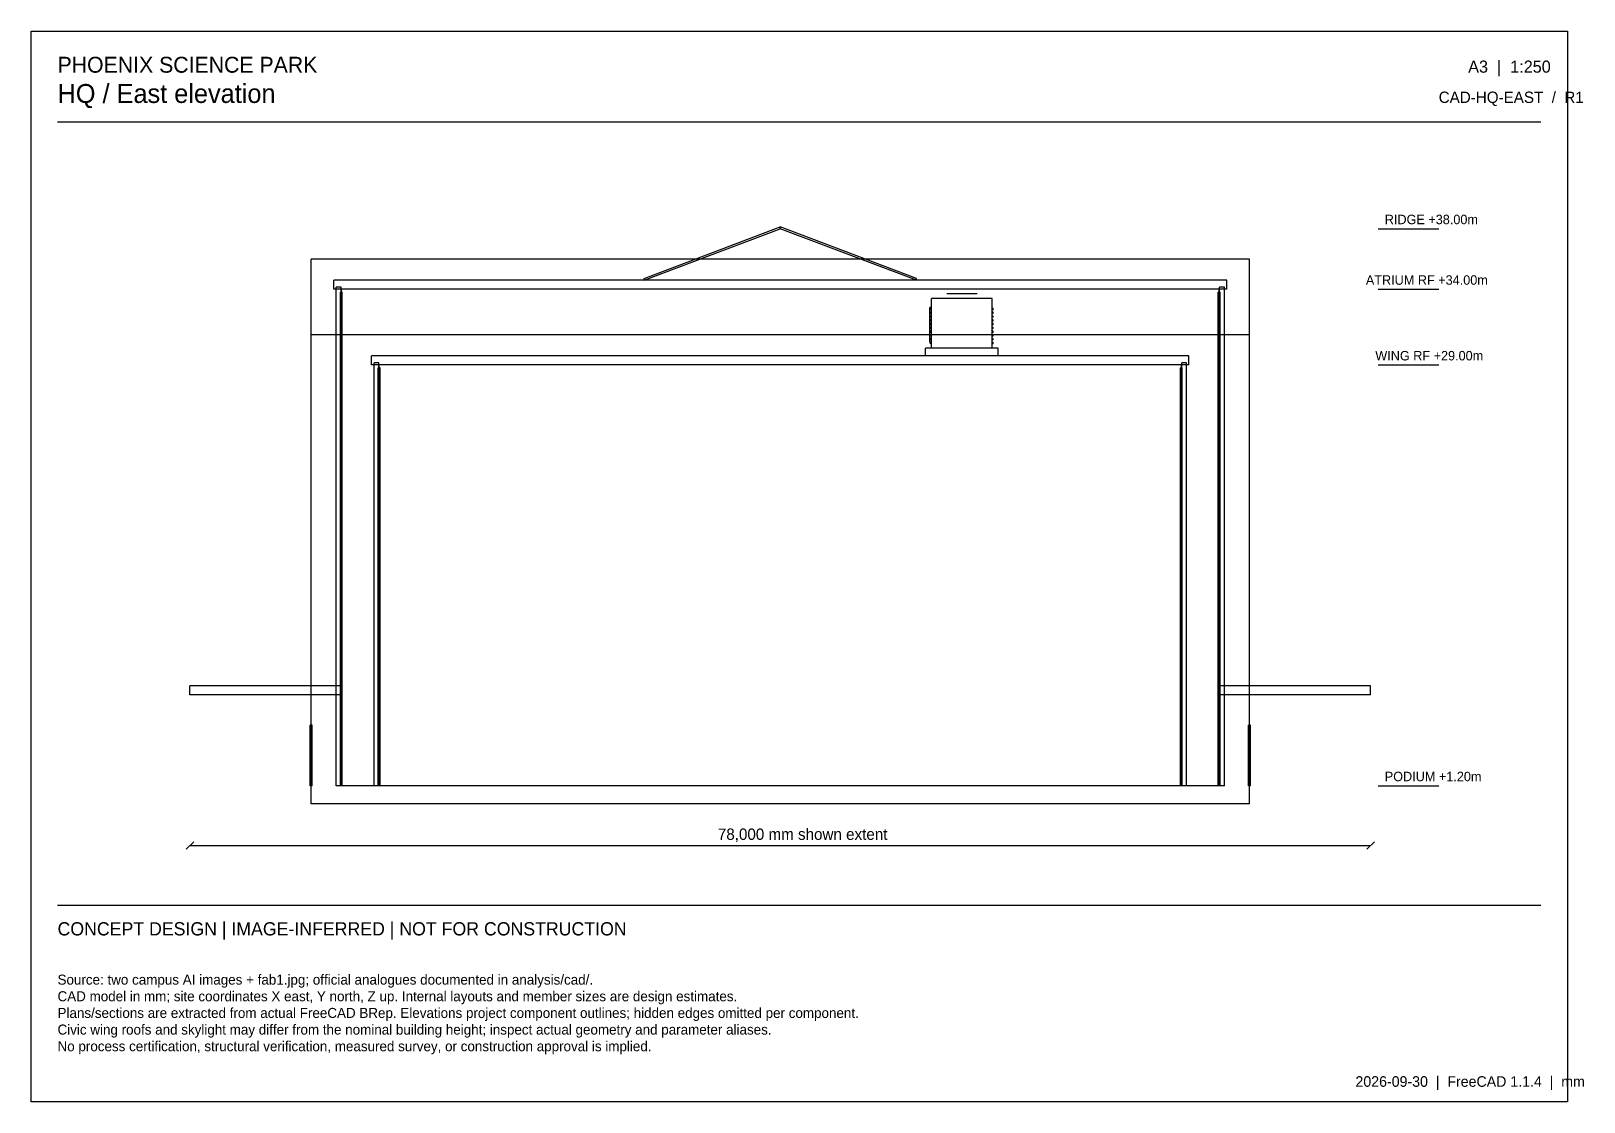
# Model space of a CAD drawing. Header units: millimetres. Extents: x 1750 to 104346, y 1750 to 72500.
import ezdxf

# ---------------------------------------------------------------- set-up
doc = ezdxf.new("R2010")
doc.units = ezdxf.units.MM

msp = doc.modelspace()

# ---------------------------------------------------------------- linework, layer by layer
at = {"layer": 'dimension'}
for p, q in [((12000, 18440), (12500, 18940)), ((12250, 18690), (90250, 18690)), ((90000, 18440), (90500, 18940))]:
    msp.add_line(p, q, dxfattribs=at)
at = {"layer": 'envelope'}
for p, q in [((82250, 57440), (20250, 57440)), ((20250, 21440), (20250, 57440)), ((82250, 21440), (82250, 57440)), ((22230, 55580), (21910, 55580)), ((21910, 55440), (21910, 55580)), ((22230, 55440), (21910, 55440)), ((21910, 22640), (21910, 55440)), ((22230, 55440), (22230, 55580)), ((22230, 22640), (22230, 55440)), ((80250, 55440), (22250, 55440)), ((22250, 22640), (22250, 55440)), ((80250, 22640), (80250, 55440)), ((80590, 55580), (80270, 55580)), ((80270, 55440), (80270, 55580)), ((80590, 55440), (80270, 55440)), ((80270, 22640), (80270, 55440)), ((80590, 55440), (80590, 55580)), ((80590, 22640), (80590, 55440)), ((82250, 52440), (20250, 52440)), ((20250, 21440), (20250, 52440)), ((82250, 21440), (82250, 52440)), ((24730, 50580), (24410, 50580)), ((24410, 50440), (24410, 50580)), ((24730, 50440), (24410, 50440)), ((24410, 22640), (24410, 50440)), ((24730, 50440), (24730, 50580)), ((24730, 22640), (24730, 50440)), ((77750, 50440), (24750, 50440)), ((24750, 22640), (24750, 50440)), ((77750, 22640), (77750, 50440)), ((78090, 50580), (77770, 50580)), ((77770, 50440), (77770, 50580)), ((78090, 50440), (77770, 50440)), ((77770, 22640), (77770, 50440)), ((78090, 50440), (78090, 50580)), ((78090, 22640), (78090, 50440)), ((22230, 22640), (21910, 22640)), ((80250, 22640), (22250, 22640)), ((24730, 22640), (24410, 22640)), ((77750, 22640), (24750, 22640)), ((78090, 22640), (77770, 22640)), ((80590, 22640), (80270, 22640)), ((82250, 21440), (20250, 21440))]:
    msp.add_line(p, q, dxfattribs=at)
at = {"layer": 'equipment'}
for p, q in [((65250, 54840), (61250, 54840)), ((61250, 51540), (61250, 54840)), ((62256.29, 55140), (62250, 55140)), ((62275.07, 55140), (62256.29, 55140)), ((62306.12, 55140), (62275.07, 55140)), ((62349.03, 55140), (62306.12, 55140)), ((62403.28, 55140), (62349.03, 55140)), ((62468.17, 55140), (62403.28, 55140)), ((62542.89, 55140), (62468.17, 55140)), ((62626.51, 55140), (62542.89, 55140)), ((62717.97, 55140), (62626.51, 55140)), ((62816.12, 55140), (62717.97, 55140)), ((62919.72, 55140), (62816.12, 55140)), ((63027.48, 55140), (62919.72, 55140)), ((63138.04, 55140), (63027.48, 55140)), ((63250, 55140), (63138.04, 55140)), ((63361.96, 55140), (63250, 55140)), ((63472.52, 55140), (63361.96, 55140)), ((63580.28, 55140), (63472.52, 55140)), ((63683.88, 55140), (63580.28, 55140)), ((63782.03, 55140), (63683.88, 55140)), ((63873.49, 55140), (63782.03, 55140)), ((63957.11, 55140), (63873.49, 55140)), ((64031.83, 55140), (63957.11, 55140)), ((64096.72, 55140), (64031.83, 55140)), ((64150.97, 55140), (64096.72, 55140)), ((64193.88, 55140), (64150.97, 55140)), ((64224.93, 55140), (64193.88, 55140)), ((64243.71, 55140), (64224.93, 55140)), ((64250, 55140), (64243.71, 55140)), ((65250, 51540), (65250, 54840)), ((61250, 54240), (61130, 54240)), ((61130, 51940), (61130, 54240)), ((61250, 54170), (61185, 54170)), ((61185, 54090), (61185, 54170)), ((61250, 54090), (61185, 54090)), ((61250, 53920), (61185, 53920)), ((61185, 53840), (61185, 53920)), ((61250, 53840), (61185, 53840)), ((61250, 53670), (61185, 53670)), ((61185, 53590), (61185, 53670)), ((61250, 53590), (61185, 53590)), ((61250, 53420), (61185, 53420)), ((61185, 53340), (61185, 53420)), ((65315, 54170), (65250, 54170)), ((65315, 54090), (65250, 54090)), ((65315, 53920), (65250, 53920)), ((65315, 53840), (65250, 53840)), ((65315, 53670), (65250, 53670)), ((65315, 53590), (65250, 53590)), ((65315, 53420), (65250, 53420)), ((65315, 54090), (65315, 54170)), ((65315, 53840), (65315, 53920)), ((65315, 53590), (65315, 53670)), ((65315, 53340), (65315, 53420)), ((61250, 53340), (61185, 53340)), ((61250, 53170), (61185, 53170)), ((61185, 53090), (61185, 53170)), ((61250, 53090), (61185, 53090)), ((61250, 52920), (61185, 52920)), ((61185, 52840), (61185, 52920)), ((61250, 52840), (61185, 52840)), ((61250, 52670), (61185, 52670)), ((61185, 52590), (61185, 52670)), ((61250, 52590), (61185, 52590)), ((61250, 52420), (61185, 52420)), ((61185, 52340), (61185, 52420)), ((61250, 52340), (61185, 52340)), ((65315, 53340), (65250, 53340)), ((65315, 53170), (65250, 53170)), ((65315, 53090), (65250, 53090)), ((65315, 52920), (65250, 52920)), ((65315, 52840), (65250, 52840)), ((65315, 52670), (65250, 52670)), ((65315, 52590), (65250, 52590)), ((65315, 52420), (65250, 52420)), ((65315, 52340), (65250, 52340)), ((65315, 53090), (65315, 53170)), ((65315, 52840), (65315, 52920)), ((65315, 52590), (65315, 52670)), ((65315, 52340), (65315, 52420)), ((65650, 51540), (60850, 51540)), ((60850, 51040), (60850, 51540)), ((61250, 51940), (61130, 51940)), ((61250, 52170), (61185, 52170)), ((61185, 52090), (61185, 52170)), ((61250, 52090), (61185, 52090)), ((61250, 51920), (61185, 51920)), ((61185, 51840), (61185, 51920)), ((61250, 51840), (61185, 51840)), ((65315, 52170), (65250, 52170)), ((65315, 52090), (65250, 52090)), ((65315, 51920), (65250, 51920)), ((65315, 51840), (65250, 51840)), ((65315, 52090), (65315, 52170)), ((65315, 51840), (65315, 51920)), ((65650, 51040), (65650, 51540)), ((65650, 51040), (60850, 51040))]:
    msp.add_line(p, q, dxfattribs=at)
at = {"layer": 'frame'}
for p, q in [((1750, 72500), (103250, 72500)), ((1750, 1750), (1750, 72500)), ((103250, 72500), (103250, 1750)), ((3500, 66500), (101500, 66500)), ((3500, 14750), (101500, 14750)), ((103250, 1750), (1750, 1750))]:
    msp.add_line(p, q, dxfattribs=at)
at = {"layer": 'glazing'}
for p, q in [((22310, 55240), (22190, 55240)), ((22190, 22640), (22190, 55240)), ((22310, 22640), (22310, 55240)), ((80310, 55240), (80190, 55240)), ((80190, 22640), (80190, 55240)), ((80310, 22640), (80310, 55240)), ((24810, 50240), (24690, 50240)), ((24690, 22640), (24690, 50240)), ((24810, 22640), (24810, 50240)), ((77810, 50240), (77690, 50240)), ((77690, 22640), (77690, 50240)), ((77810, 22640), (77810, 50240)), ((20320, 26640), (20180, 26640)), ((20180, 22640), (20180, 26640)), ((20320, 22640), (20320, 26640)), ((82320, 26640), (82180, 26640)), ((82180, 22640), (82180, 26640)), ((82320, 22640), (82320, 26640)), ((20320, 22640), (20180, 22640)), ((22310, 22640), (22190, 22640)), ((24810, 22640), (24690, 22640)), ((77810, 22640), (77690, 22640)), ((80310, 22640), (80190, 22640)), ((82320, 22640), (82180, 22640))]:
    msp.add_line(p, q, dxfattribs=at)
at = {"layer": 'grid'}
for p, q in [((90750, 59440), (94750, 59440)), ((90750, 55440), (94750, 55440)), ((90750, 50440), (94750, 50440)), ((90750, 22640), (94750, 22640))]:
    msp.add_line(p, q, dxfattribs=at)
at = {"layer": 'roof'}
for p, q in [((42250, 56160), (51250, 59560)), ((51250, 59440), (51250, 59560)), ((60250, 56160), (51250, 59560)), ((42250, 56040), (51250, 59440)), ((60250, 56040), (51250, 59440)), ((80750, 56040), (21750, 56040)), ((21750, 55440), (21750, 56040)), ((80750, 55440), (21750, 55440)), ((42250, 56040), (42250, 56160)), ((60250, 56040), (60250, 56160)), ((80750, 55440), (80750, 56040)), ((78250, 51040), (24250, 51040)), ((24250, 50440), (24250, 51040)), ((78250, 50440), (24250, 50440)), ((78250, 50440), (78250, 51040)), ((22250, 29240), (12250, 29240)), ((12250, 28640), (12250, 29240)), ((22250, 28640), (22250, 29240)), ((90250, 29240), (80250, 29240)), ((80250, 28640), (80250, 29240)), ((90250, 28640), (90250, 29240)), ((22250, 28640), (12250, 28640)), ((90250, 28640), (80250, 28640))]:
    msp.add_line(p, q, dxfattribs=at)

# ---------------------------------------------------------------- texts
at = {"layer": 'annotation'}
for s, height, p in [('PHOENIX SCIENCE PARK', 1050, (3500, 69750)), ('A3  |  1:250', 800, (96700, 69750)), ('HQ / East elevation', 1250, (3500, 67750)), ('CAD-HQ-EAST  /  R1', 750, (94750, 67750)), ('RIDGE +38.00m', 625, (91187.5, 59740)), ('ATRIUM RF +34.00m', 625, (89937.5, 55740)), ('WING RF +29.00m', 625, (90562.5, 50740)), ('PODIUM +1.20m', 625, (91187.5, 22940)), ('78,000 mm shown extent', 750, (47125, 19065)), ('CONCEPT DESIGN | IMAGE-INFERRED | NOT FOR CONSTRUCTION', 875, (3500, 12750)), ('Source: two campus AI images + fab1.jpg; official analogues documented in analysis/cad/.', 662.5, (3500, 9500)), ('CAD model in mm; site coordinates X east, Y north, Z up. Internal layouts and member sizes are design estimates.', 662.5, (3500, 8400)), ('Plans/sections are extracted from actual FreeCAD BRep. Elevations project component outlines; hidden edges omitted per component.', 662.5, (3500, 7300)), ('Civic wing roofs and skylight may differ from the nominal building height; inspect actual geometry and parameter aliases.', 662.5, (3500, 6200)), ('No process certification, structural verification, measured survey, or construction approval is implied.', 662.5, (3500, 5100)), ('2026-09-30  |  FreeCAD 1.1.4  |  mm', 700, (89250, 2750))]:
    msp.add_text(s, height=height, dxfattribs=at).set_placement(p)

doc.saveas('drawing.dxf')
